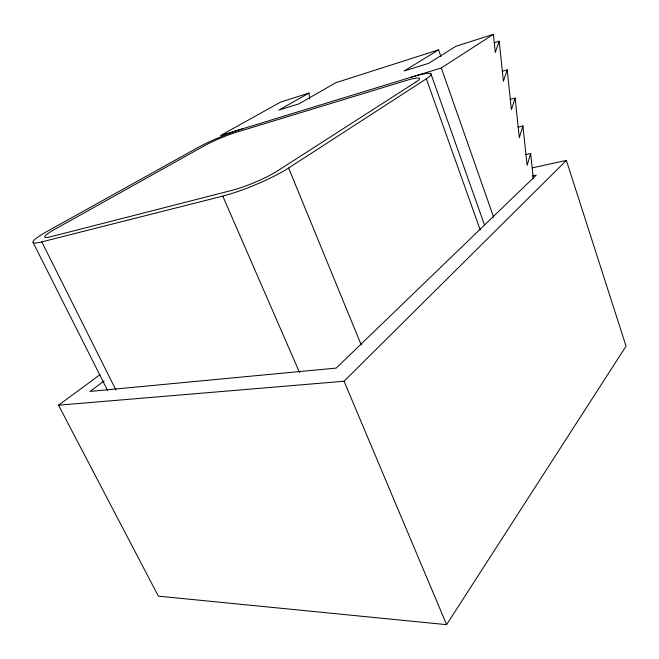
<?xml version="1.0" encoding="UTF-8"?>
<svg xmlns="http://www.w3.org/2000/svg" width="659" height="659" viewBox="0 0 659 659"><rect width="100%" height="100%" fill="white"/><g stroke="black" fill="none" stroke-linecap="round" stroke-linejoin="round"><path stroke-width="0.99" d="M525.75 154.601L530.652 153.481L527.109 165.384L522.933 125.96L518.032 127.179M522.933 125.96L519.3 137.69L515.116 98.076L510.206 99.402M515.116 98.076L511.392 109.641L507.199 69.838L502.29 71.263M507.199 69.838L503.385 81.23L499.184 41.229L494.39 42.728M499.184 41.229L495.271 52.448L493.369 34.342L455.888 46.278L428.556 63.379L404.082 71.024L438.581 49.837L440.962 56.633M99.987 374.707L58.511 405.194L158.358 596.148L446.596 624.658L626.05 346.173L566.378 160.401L532.414 167.831M58.511 405.194L344.064 381.24L566.378 160.401M104.056 380.968L90.028 391.421L336.205 368.084L536.228 175.146L532.266 175.994M115.935 390.004L41.805 241.894L222.775 196.094A49.096 7.546 -22.7 0 0 288.626 168.004L426.348 78.808L480.238 230.016M309.582 98.99L309.022 93.059L280.512 102.137L220.534 135.54L441.308 67.968L493.369 34.342M309.022 93.059L278.831 110.144L298.898 103.875L335.901 82.688L438.581 49.837M33.098 242.496L107.631 390.54M222.775 196.094L299.507 372.45M344.064 381.24L446.596 624.658M288.626 168.004L361.256 345.036M430.945 73.866L484.406 224.711M441.308 67.968L493.649 217.264M530.652 153.481L533.32 178.638M411.611 77.054A40.883 5.115 -21.5 0 1 426.348 78.808M242.323 128.876A35.355 3.905 -22.7 0 0 197.354 147.847L47.234 231.35A42.456 5.313 -23.9 0 0 41.805 241.894M416.101 81.897L277.447 170.945A34.35 5.272 -22.7 0 1 231.803 190.402L51.072 236.663A29.713 3.715 -23.9 0 1 54.557 229.431L204.537 145.68A24.737 2.735 -22.7 0 1 236.227 132.311L406.068 80.546A28.609 3.583 -21.5 0 1 416.101 81.897"/></g></svg>
